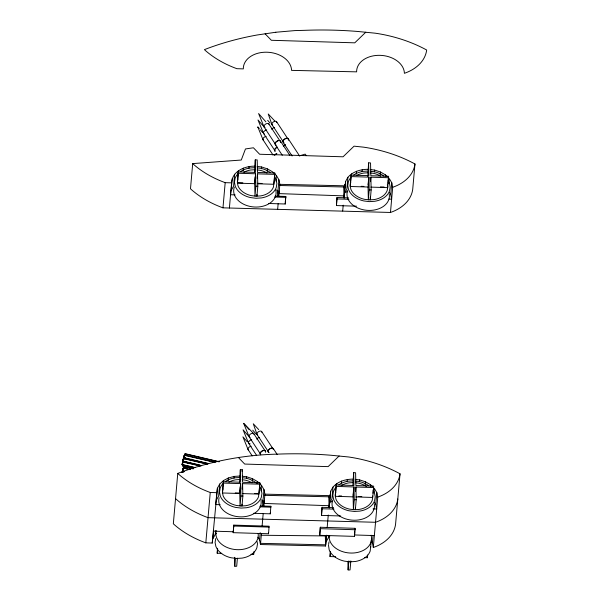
<?xml version="1.0" encoding="UTF-8"?>
<svg xmlns="http://www.w3.org/2000/svg" width="600" height="600" viewBox="0 0 600 600"><rect width="100%" height="100%" fill="white"/><g stroke="black" fill="none" stroke-linecap="round" stroke-linejoin="round"><path stroke-width="0.9" d="M182.137 464.505L182.205 464.123M182.415 465.375L182.407 465.952L193.192 468.502M182.903 462.285L182.947 461.745L182.722 462.06M183.735 457.688L183.795 457.312M184.462 455.55L184.47 454.98L184.208 455.543M183.795 471.487L183.803 470.918L183.36 472.035M184.53 455.175L184.433 455.812M184.725 457.463L184.778 457.897L185.025 457.478M185.257 454.268L185.257 453.697L184.913 454.515M182.212 472.433L182.243 471.772L181.995 472.252M184.125 466.755L184.155 467.475M257.565 183.773L273.907 184.267L274.905 173.625L274.778 172.995L257.498 172.47L257.212 159.922L255.263 159.863L255.548 172.41L238.267 171.877L237.36 182.227L237.998 185.843A18.405 13.223 5 0 0 251.197 195.615L255.968 196.208L260.707 195.907A18.405 13.223 5 0 0 273.487 186.93L274.38 177.495M240.397 476.002L234.173 476.408L228.39 477.967L223.462 480.577L222.42 492.053L223.065 495.66A18.405 13.223 5 0 0 236.265 505.433L241.028 506.033L245.767 505.725A18.405 13.223 5 0 0 258.548 496.748L259.365 488.213M192.705 163.597L190.485 188.782L192.038 190.185A90.623 65.108 5 0 0 222.975 207.84L390.472 212.46A42.443 30.495 5 0 0 412.74 189.157L414.96 163.972A120.653 86.677 5 0 0 363.653 147.165L354.06 146.167L343.058 156.795L259.635 154.245L253.425 147.78L245.468 148.95L241.267 160.035L192.705 163.597L194.257 164.993A90.623 65.108 5 0 0 225.188 182.655L231.615 182.85C232.02 171.188 245.153 165.735 255.337 166.185M373.05 535.658L372.405 542.985L373.32 547.47A42.443 30.495 5 0 0 395.58 524.168L400.02 473.79A120.653 86.677 5 0 0 348.712 456.99L331.125 455.257A320.377 230.167 5 0 0 277.755 454.125C243.66 454.853 209.67 461.325 177.765 473.415L173.333 523.793L174.885 525.188A90.623 65.108 5 0 0 205.815 542.85L212.235 543.053L213.683 530.332M222.975 207.84L225.188 182.655M229.395 208.042L231.615 182.85M235.087 194.888L230.565 194.752L232.335 178.373M234.645 174.248L233.595 186.15L231.285 190.275M238.072 174.42L238.395 170.76M205.815 542.85L210.255 492.48A90.623 65.108 5 0 1 179.317 474.817L177.765 473.415M238.32 173.257L237.45 183.15L254.708 183.683L255.577 173.79L238.32 173.257L238.267 171.877M243.09 170.887L243.33 168.142M212.235 543.053L217.395 488.197L219.705 484.072L223.462 480.577M220.147 504.713L215.625 504.577L217.395 488.197M212.955 538.567L215.272 534.442L215.595 530.783M219.705 484.072L218.663 495.967L216.345 500.092M248.947 168.413L249.105 166.583M217.47 548.265L217.208 553.245L221.745 553.38M217.208 553.245L217.605 548.745M223.388 483.082L222.51 492.975L239.767 493.507L240.638 483.607L223.388 483.082L223.23 482.317L223.327 481.702L240.608 482.228L240.322 469.688L242.272 469.748L242.558 482.287L259.837 482.82L259.965 483.442L258.975 494.092L242.625 493.59M254.452 172.447L255.263 159.863M228.15 480.713L228.39 477.967M254.678 182.303L255.15 176.903M255.577 173.79L255.862 186.195L254.985 196.087L254.708 183.683M257.13 178.343L257.528 173.85L274.785 174.375M257.528 173.85L257.805 186.255L256.935 196.147L256.897 194.377M234.007 478.237L234.173 476.408M261.435 168.795L261.593 166.965L257.123 166.403M233.197 532.673L233.767 525.112L269.108 526.2L269.13 527.107L233.782 526.028L233.197 532.673L268.545 533.752L269.032 527.025M239.513 482.265L240.322 469.688M267.21 171.63L267.45 168.885L261.593 166.965M239.737 492.12L240.21 486.728M242.115 471.548L242.272 469.748M237.405 558.143L236.692 566.235L235.718 566.303L234.743 566.175L235.455 558.082M240.638 483.607L240.923 496.02L240.053 505.912L239.767 493.507M242.115 489.067L242.587 483.668L259.845 484.2M242.587 483.668L242.873 496.08L241.995 505.972L241.958 504.195M246.495 478.62L246.653 476.79L242.183 476.228M274.538 175.695L274.778 172.995M275.94 181.02L276.42 175.523L272.505 171.803L267.45 168.885M252.27 481.455L252.51 478.702L246.653 476.79M277.44 196.68L278.925 179.797L276.42 175.523M277.635 209.52L278.145 203.708M278.925 179.797L279.855 184.328L278.805 196.23L277.882 191.7L276.743 189.757M257.407 483.457L257.572 481.627L252.51 478.702M259.837 482.82L259.522 486.42A21.263 15.277 5 0 1 261.127 489.435L261.945 493.425L261.308 497.37A21.263 15.277 5 0 1 246.555 507.735L241.072 508.088L235.567 507.397A21.263 15.277 5 0 1 220.32 496.11L219.51 492.127L220.14 488.183A21.263 15.277 5 0 1 223.35 483.248M250.942 554.273L253.665 554.362L253.905 551.662M285.285 202.26L285.803 196.447L275.145 196.118M268.493 203.49L285.233 204L285.803 196.447M261 490.838L261.487 485.347L257.572 481.627M326.82 535.162L325.538 546.007L260.475 544.53L259.553 539.993L260.197 532.673M262.5 506.505L263.993 489.623L261.487 485.347M260.475 544.53L261.45 533.498M262.11 525.982L263.205 513.525M263.993 489.623L264.915 494.153L263.865 506.055L262.942 501.518L261.803 499.582M253.553 513.308L270.293 513.825L270.862 506.265L260.205 505.942M348.51 197.858L337.013 197.505L336.457 205.567L356.55 206.183M336.457 205.567L337.013 197.505M342.697 210.998L343.207 205.185M347.918 177.292L345.63 181.373L343.868 197.715L344.58 193.275L346.868 189.188L347.918 177.292C352.98 171.442 360.9 169.23 368.415 169.297M344.138 198.255L345.63 181.373M350.243 185.01L351.12 175.118L368.888 175.665L368.595 162.892L369.525 162.833L370.545 162.96L370.837 175.725L388.507 176.265L388.658 177L387.668 187.635L370.928 187.118M351.15 176.595L350.28 186.488L368.048 187.028L368.918 177.135L351.15 176.595L351.12 175.118M320.317 527.257L319.763 535.32L354.472 536.385L355.058 529.74L355.028 528.315L320.317 527.257L319.763 535.32M333.57 507.675L322.072 507.322L321.517 515.393L340.702 515.977M321.517 515.393L322.072 507.322M351.472 175.665L351.638 173.835M356.28 173.993L356.52 171.248M325.538 546.007L326.43 535.935L261.293 535.245M327.173 527.467L328.267 515.01M332.978 487.11L330.69 491.197L328.928 507.533L329.64 503.1L331.935 499.013L332.978 487.11C338.04 481.26 345.968 479.048 353.475 479.123M329.205 508.08L330.69 491.197M326.25 541.567L328.545 537.487L328.71 535.658M362.077 171.532L362.243 169.703M330.315 551.505L330.038 556.575L335.647 556.748M335.31 494.835L336.18 484.942L353.947 485.49L353.655 472.717L354.585 472.658L355.605 472.785L355.897 485.55L373.575 486.09L373.725 486.825L372.735 497.452L355.987 496.942M330.038 556.575L330.435 552.082M336.21 486.412L335.34 496.312L353.108 496.853L353.978 486.96L336.21 486.412L336.18 484.942M336.532 485.49L336.697 483.653M367.808 176.438L368.595 162.892M341.34 483.81L341.58 481.065M368.093 184.657L368.565 179.265M368.918 177.135L369.21 189.9L368.34 199.792L368.048 187.028M370.47 181.695L370.868 177.195L388.545 177.735M370.868 177.195L371.16 189.953L370.282 199.845L370.222 197.115M347.145 481.35L347.303 479.52M374.445 171.907L374.61 170.078L370.185 169.523M352.845 485.347L353.655 472.717M380.168 174.72L380.407 171.975L374.61 170.078M353.077 495.382L353.55 489.982M350.835 560.94L350.04 569.933L349.02 570L348.09 569.88L348.885 560.888M353.978 486.96L354.27 499.725L353.4 509.618L353.108 496.853M355.53 491.52L355.928 487.02L373.605 487.56M355.928 487.02L356.22 499.778L355.35 509.67L355.305 507.847M385.26 176.7L385.418 174.87L380.407 171.975M354.472 536.385L354.735 531.638M354.877 529.98L355.028 528.315M359.505 481.732L359.67 479.903L355.245 479.347M387.877 183.458L388.35 178.065M388.89 183.135L389.295 178.553L391.778 182.79L392.692 187.275L390.472 212.46M365.228 484.545L365.468 481.8L359.67 479.903M388.928 199.095L391.643 199.178L390.728 194.685L391.778 182.79M370.32 486.525L370.478 484.688L365.468 481.8M372.938 493.283L373.252 489.683M364.635 557.632L367.425 557.722L367.665 555.023M374.032 492.037L374.355 488.377L376.837 492.607L377.752 497.1L373.32 547.47M328.485 545.138L329.183 549.855A21.263 15.277 5 0 0 344.43 561.143L349.935 561.832L355.41 561.48A21.263 15.277 5 0 0 370.17 551.107L371.58 538.388M373.08 508.89L376.702 508.995L375.788 504.51L376.837 492.607M182.767 460.928L182.843 460.522M183.9 462.353L183.863 461.7L183.683 462.105M182.145 464.265L182.288 463.537M182.355 465.518L182.445 465.112M183.833 457.05L183.795 457.89L208.058 463.62M182.61 470.37L182.88 468.967M185.22 454.53L185.31 454.125M183.847 471.345L183.712 472.05L183.81 471.653M184.245 467.07L184.095 467.79M182.79 460.65L182.887 460.237M237.397 181.77L237.847 178.98M222.458 491.595L222.907 488.798M215.708 538.56L215.07 542.498L215.888 546.487A21.263 15.277 5 0 0 231.135 557.775L236.64 558.465L242.115 558.112A21.263 15.277 5 0 0 256.875 547.74L257.505 543.803L257.04 541.493M253.665 554.362L253.657 552.982M350.692 182.243L350.13 185.745L350.85 189.278A18.87 13.553 5 0 0 364.38 199.298L369.27 199.913L374.13 199.597A18.87 13.553 5 0 0 387.225 190.395L387.787 186.892L387.353 184.755M335.752 492.067L335.19 495.562L335.91 499.103A18.87 13.553 5 0 0 349.447 509.123L354.33 509.73L359.19 509.423A18.87 13.553 5 0 0 372.285 500.213L372.697 495.982M328.612 544.335L329.002 541.92M367.425 557.722L367.545 556.987M182.19 463.95L182.648 462.127M182.392 465.217L182.498 464.812M183.78 457.147L183.885 456.75M184.245 456.817L184.485 455.715M184.567 455.873L185.108 453.885M182.745 469.665L182.722 470.76M182.843 460.312L183.398 458.438M183.84 456.803L184.02 456.045M182.453 464.865L182.738 463.755M184.343 456.442L184.425 456.067M183.172 469.357L183.285 468.982M183.608 468.225L183.69 467.842M182.917 459.945L183 459.57M182.738 463.215L182.453 464.28M183.203 469.357L183.007 470.085M183.712 467.865L183.788 467.475M183.218 460.38L183.292 459.982M184.035 456.097L184.118 455.692M182.895 469.02L182.985 468.615M183.803 467.55L183.892 467.138M183.113 459.285L183.525 458.355L207.788 464.092M183.113 460.71L183.21 460.298M184.118 455.798L184.222 455.393M182.542 462.54L182.745 461.895M182.565 463.868L182.197 464.715L182.19 464.34M182.985 468.728L183.33 467.895L190.523 469.597M183.45 471.735L183.81 471.285M184.507 459.067L184.852 458.4L191.145 459.885M183.892 467.257L184.222 466.545L193.208 468.668M181.913 472.493L182.017 472.095M183.12 460.575L182.85 461.243L201.667 465.69M183.593 462.322L183.705 461.94M184.042 457.47L183.795 457.89M182.475 465.9L182.67 465.382M183.067 468.472L183.278 468.12L189.57 469.605M184.29 455.34L214.972 462.405M365.775 32.205L354.765 42.832L271.343 40.275L265.132 33.818M339.12 455.993L328.118 466.62L244.695 464.062L238.485 457.605M215.272 534.442L216.525 533.28M328.545 537.487L329.782 536.332M185.153 453.93L218.46 461.752M299.955 155.73L305.212 154.102L306.225 155.64M254.347 167.7L249.84 167.993A21.263 15.277 5 0 0 240.413 171.66M254.392 169.755L250.62 170.002A18.405 13.223 5 0 0 243.87 172.297M367.688 171.06L363.135 171.36A21.263 15.277 5 0 0 353.707 175.028M367.725 172.785L363.788 173.04A18.87 13.553 5 0 0 356.865 175.395M257.805 186.255L255.862 186.195M371.16 189.953L369.21 189.9M239.407 477.525L234.9 477.81A21.263 15.277 5 0 0 225.472 481.485M239.452 479.58L235.68 479.82A18.405 13.223 5 0 0 228.93 482.115M352.748 480.885L348.195 481.178A21.263 15.277 5 0 0 338.767 484.853M352.785 482.61L348.847 482.865A18.87 13.553 5 0 0 341.19 485.655M242.873 496.08L240.923 496.02M356.22 499.778L354.27 499.725M258.99 128.265L257.858 127.028L262.965 139.635M279.855 184.328L344.918 185.812M279.75 185.512L344.812 186.998L344.707 184.312M264.915 494.153L329.978 495.638M264.81 495.338L329.873 496.815L329.805 495.03M361.178 186.308L363.923 186.398M380.423 186.9L384.082 187.012M237.375 182.692L242.865 182.858M257.498 183.308L262.072 183.45M345.375 191.865L347.243 191.917M274.657 197.017L285.817 197.355M337.043 198.923L348.915 199.29M338.903 495.908L341.655 495.99M358.147 496.5L361.815 496.612M235.245 492.908L238.905 493.02M254.452 493.493L258.112 493.605M210.255 492.48L216.675 492.675M330.435 501.683L332.303 501.743M259.718 506.835L270.877 507.18L270.862 506.265M322.103 508.748L333.983 509.115M320.347 528.675L355.058 529.74M354.442 534.96L374.362 535.575M213.285 531.15L233.183 531.757M370.53 171.248L374.115 171.69A21.263 15.277 5 0 1 383.715 175.95M370.447 172.95L373.538 173.34A18.87 13.553 5 0 1 380.572 176.123M257.197 167.873L260.82 168.33A21.263 15.277 5 0 1 270.42 172.583M257.1 169.913L260.13 170.295A18.405 13.223 5 0 1 266.993 173.002M355.59 481.065L359.175 481.515A21.263 15.277 5 0 1 368.775 485.768M355.507 482.775L358.597 483.165A18.87 13.553 5 0 1 366.397 486.428M242.257 477.697L245.88 478.147A21.263 15.277 5 0 1 256.755 483.428M242.16 479.737L245.19 480.112A18.405 13.223 5 0 1 252.053 482.827M185.257 453.697L219.405 461.768M184.47 454.98L215.025 462.202M183.84 457.68L208.103 463.418M206.835 464.085L183.495 458.655M182.85 461.018L199.92 465.06M183.863 461.7L190.155 463.185M186.517 462.54L190.11 463.388M182.947 461.745L200.873 465.945M199.928 465.93L182.91 462.075M182.243 464.52L194.827 467.49M182.197 464.715L194.782 467.685M183.352 465.952L193.237 468.293M184.208 466.815L189.57 468.015M191.363 468.442L193.163 468.862M175.553 498.607L177.105 500.002A90.623 65.108 5 0 0 208.035 517.665L375.532 522.285A42.443 30.495 5 0 0 397.8 498.982M385.418 174.87L387.36 176.715M370.478 484.688L372.42 486.533M249.067 436.635L243.653 423.368L253.822 433.725L265.178 450.99M274.86 121.08L268.237 113.985L271.92 124.493M258.72 429.615L253.298 423.803L256.987 434.31M257.858 127.028L259.087 128.422M260.31 129.81L262.755 132.6M247.208 441.728L242.917 436.845L248.025 449.452M265.86 121.845L258.593 113.542L264 126.817M243.653 423.368L249.105 429.592M262.822 125.52L258.007 119.985L263.475 133.222M247.882 435.345L243.067 429.81L248.535 443.048M267.683 120.323L270.015 123.052M252.743 430.14L256.237 434.243M183.33 467.895L183.278 468.12M288.218 138.69L299.647 156.075M276.548 121.657L287.903 138.922A2.737 1.657 -33.3 0 0 287.062 138.51M272.13 124.875L283.485 142.14A2.737 1.657 -33.3 0 1 283.358 140.775M283.163 142.373L292.11 155.97M280.365 140.985L289.808 155.34M268.763 123.9L279.623 140.415M264.218 127.208L275.565 144.472A2.812 1.703 -33.3 0 1 276.72 141.525M275.317 144.66L282.27 155.235M263.685 133.605L275.032 150.87A2.745 1.665 -33.3 0 1 277.418 147.352M263.168 140.01L273.038 155.025M273.278 448.515L277.252 454.56M261.608 431.475L272.962 448.748M257.19 434.692L268.545 451.965A2.737 1.657 -33.3 0 1 268.425 450.6M249.278 437.033L260.632 454.298A2.812 1.703 -33.3 0 1 262.095 451.14A2.812 1.703 -33.3 0 1 265.388 451.38M248.745 443.43L256.642 455.438M248.228 449.835L252.18 455.835M389.49 192.57L390.728 194.685M374.55 502.395L375.788 504.51M371.16 540.87L372.405 542.985M257.88 537.15L259.553 539.993M184.222 466.545L184.208 466.972M182.797 461.228L182.82 460.763M370.65 546.428L370.8 547.162M343.68 186.637L344.025 195.892L279.038 193.612L278.933 190.837M328.74 496.463L329.085 505.71L264.097 503.438L263.993 500.662M325.305 535.89L325.642 544.83L260.58 543.345L260.513 541.56M347.903 561.675L348.09 569.88M285.218 203.085L285.233 204M270.278 512.91L270.293 513.825M268.522 532.838L268.545 533.752M234.54 557.317L234.743 566.175M233.767 525.112L233.782 526.028M261.022 500.595A21.263 15.277 5 0 1 239.183 516.81A21.263 15.277 5 0 1 219.127 497.73M335.468 487.92A21.263 15.277 5 0 0 333.435 491.55L332.805 495.495L333.615 499.478A21.263 15.277 5 0 0 348.862 510.765L354.368 511.455L359.85 511.103A21.263 15.277 5 0 0 374.603 500.73L375.24 496.793L374.423 492.803A21.263 15.277 5 0 0 373.26 490.5M374.317 503.963A21.263 15.277 5 0 1 351.93 520.132A21.263 15.277 5 0 1 332.663 500.325M400.02 473.79A42.443 30.495 5 0 1 377.752 497.1M269.19 452.67A3.127 1.89 -33.3 0 1 269.513 448.912A3.127 1.89 -33.3 0 1 273.562 449.482M268.71 450.067A2.737 1.657 -33.3 0 1 270.278 448.717M270.915 448.455A2.737 1.657 -33.3 0 1 273.173 449.13M260.782 454.793A3.127 1.89 -33.3 0 1 262.358 450.772A3.127 1.89 -33.3 0 1 265.567 452.362M248.58 450.097A2.708 1.635 -33.3 0 1 248.392 447.96A2.708 1.635 -33.3 0 1 251.197 446.235M256.77 439.125A2.768 1.672 -33.3 0 1 259.642 437.362M257.55 434.97A2.737 1.657 -33.3 0 1 258.608 431.625A2.737 1.657 -33.3 0 1 261.855 432.322M250.163 443.85A2.745 1.665 -33.3 0 1 248.625 442.058A2.745 1.665 -33.3 0 1 251.76 439.778M250.14 437.452A2.812 1.703 -33.3 0 1 250.433 434.077A2.812 1.703 -33.3 0 1 254.077 434.595M371.04 535.185A21.263 15.277 5 0 1 351.817 553.065A21.263 15.277 5 0 1 329.22 535.493M258.127 533.423A21.263 15.277 5 0 1 236.295 549.638A21.263 15.277 5 0 1 216.24 530.55M190.192 463.388A2.768 0.383 -76.7 0 1 190.267 462.825M190.703 460.785A2.768 0.383 -76.7 0 1 191.265 459.158M264.525 134.025A2.745 1.665 -33.3 0 1 263.685 131.97A2.745 1.665 -33.3 0 1 266.7 129.953M265.08 127.635A2.812 1.703 -33.3 0 1 265.08 124.485A2.812 1.703 -33.3 0 1 268.972 124.29M277.35 141.142A2.812 1.703 -33.3 0 1 278.01 140.873M279.75 140.887A2.812 1.703 -33.3 0 1 280.11 141.165M263.52 140.28A2.708 1.635 -33.3 0 1 263.332 138.135A2.708 1.635 -33.3 0 1 266.138 136.417M272.483 125.145A2.737 1.657 -33.3 0 1 273.548 121.8A2.737 1.657 -33.3 0 1 276.795 122.505M271.71 129.3A2.768 1.672 -33.3 0 1 274.582 127.538M238.29 173.43A21.263 15.277 5 0 0 235.08 178.358L234.442 182.303L235.26 186.292A21.263 15.277 5 0 0 250.507 197.58L256.013 198.27L261.495 197.917A21.263 15.277 5 0 0 276.248 187.545L276.885 183.6L276.067 179.618A21.263 15.277 5 0 0 274.41 176.572M275.79 189.975A21.263 15.277 5 0 1 254.13 206.993A21.263 15.277 5 0 1 234.308 187.14M283.642 140.243A2.737 1.657 -33.3 0 1 286.485 138.502M283.275 145.942A3.127 1.89 -33.3 0 1 285.315 144.69M283.493 146.047A2.768 1.672 -33.3 0 1 285.293 144.938M284.123 142.845A3.127 1.89 -33.3 0 1 283.222 140.407A3.127 1.89 -33.3 0 1 286.83 138.195A3.127 1.89 -33.3 0 1 288.36 140.25M414.96 163.972A42.443 30.495 5 0 1 392.692 187.275M350.407 178.095A21.263 15.277 5 0 0 348.375 181.725L347.737 185.67L348.555 189.653A21.263 15.277 5 0 0 363.803 200.947L369.308 201.638L374.79 201.278A21.263 15.277 5 0 0 389.543 190.913L390.18 186.968L389.362 182.985A21.263 15.277 5 0 0 388.2 180.683M389.25 194.145A21.263 15.277 5 0 1 366.87 210.315A21.263 15.277 5 0 1 347.603 190.5M276.278 145.132A3.127 1.89 -33.3 0 1 275.377 142.695A3.127 1.89 -33.3 0 1 278.978 140.483A3.127 1.89 -33.3 0 1 280.507 142.538M275.138 151.41A3.127 1.89 -33.3 0 1 274.733 149.235A3.127 1.89 -33.3 0 1 277.44 147.09M274.365 155.355A3.127 1.89 -33.3 0 1 276.892 153.517M275.1 154.898A2.708 1.635 -33.3 0 1 276.233 154.072M275.827 32.242L257.175 34.987A240.743 172.958 5 0 0 204.42 49.627L205.965 51.03A90.623 65.108 5 0 0 236.903 68.692L243.322 68.887A24.165 17.362 5 0 1 267.045 52.215A24.165 17.362 5 0 1 291.562 70.365L356.625 71.85A23.94 17.197 5 0 1 380.123 55.335A23.94 17.197 5 0 1 404.4 73.312A42.443 30.495 5 0 0 426.668 50.002A120.653 86.677 5 0 0 375.36 33.203L357.772 31.47A320.377 230.167 5 0 0 304.403 30.338L294.81 30.6L275.827 32.242"/></g></svg>
